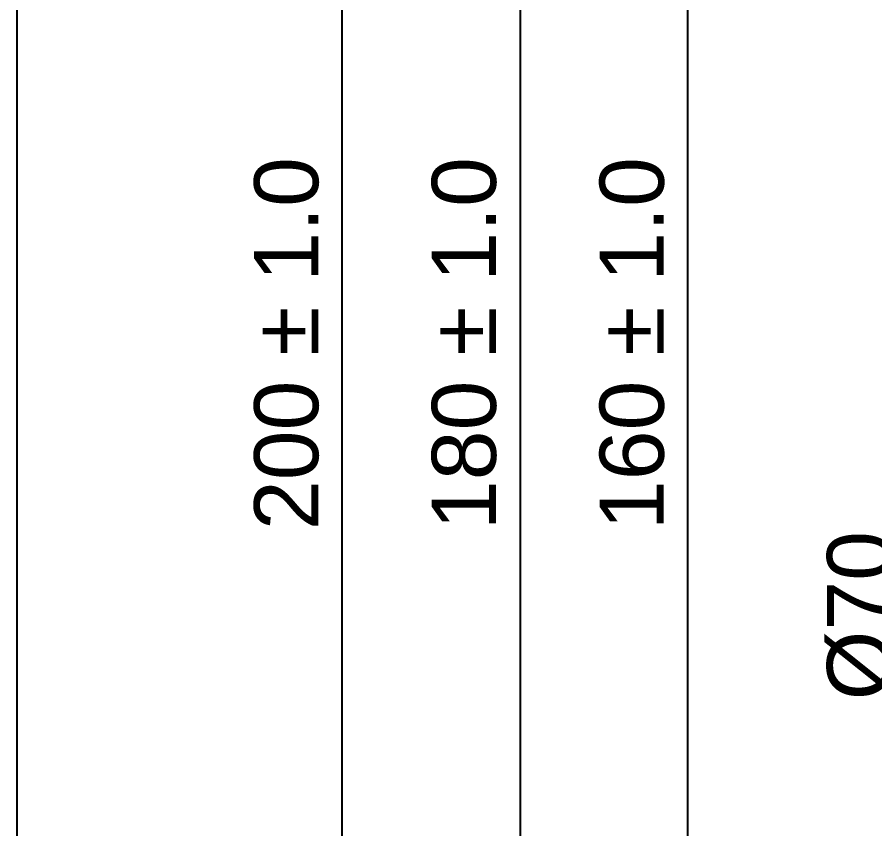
# Model space of a CAD drawing. Header units: millimetres. Extents: x 7820 to 8643, y -320 to 1669.
# Drawn here: x 7820.1 to 7913.7, y -203.7 to -115.1 of the extents above; entities that cross this region are included whole.
import ezdxf

# ---------------------------------------------------------------- set-up
doc = ezdxf.new("R2010")
doc.units = ezdxf.units.MM
doc.header["$MEASUREMENT"] = 0
doc.styles.get("Standard").update_dxf_attribs({"font": 'arial.ttf'})
doc.dimstyles.new('Vikas', dxfattribs={"dimtxt": 3, "dimasz": 3, "dimexe": 1, "dimexo": 3, "dimgap": 2.5, "dimtad": 3, "dimdec": 1, "dimdsep": 46, "dimtxsty": 'Standard', "dimcen": 0.09, "dimadec": 1, "dimazin": 2, "dimtfac": 1, "dimtdec": 1, "dimtofl": 0, "dimtmove": 0, "dimatfit": 1, "dimfxl": 0, "dimtolj": 1, "dimtzin": 0, "dimarcsym": 0})

# ---------------------------------------------------------------- blocks, each defined once
blk = doc.blocks.new('*D7')
at = {"color": 0, "lineweight": -2, "transparency": 16777216}
for p, q in [((7909.171, -60.715), (7873.965, -60.715)), ((7874.965, -67.715), (7874.965, -233.715)), ((7909.171, -240.715), (7873.965, -240.715))]:
    blk.add_line(p, q, dxfattribs=at)
at = {"color": 0, "transparency": 16777216}
for points in [[(7873.799, -67.715), (7876.132, -67.715), (7874.965, -60.715)], [(7873.799, -233.715), (7876.132, -233.715), (7874.965, -240.715)]]:
    blk.add_solid(points, dxfattribs=at)
at = {"layer": 'Defpoints', "color": 0, "transparency": 16777216}
for p in [(7912.171, -60.715), (7874.965, -240.715), (7912.171, -240.715)]:
    blk.add_point(p, dxfattribs=at)
at = {"color": 0, "transparency": 16777216, "insert": (7868.891, -150.715), "char_height": 7, "attachment_point": 5, "rotation": 90}
blk.add_mtext('\\A1;180 %%P 1.0', dxfattribs=at)
blk = doc.blocks.new('*D8')
at = {"color": 0, "lineweight": -2, "transparency": 16777216}
for p, q in [((7908.171, -73.715), (7892.281, -73.715)), ((7893.281, -220.715), (7893.281, -80.715)), ((7908.171, -227.715), (7892.281, -227.715))]:
    blk.add_line(p, q, dxfattribs=at)
at = {"color": 0, "transparency": 16777216}
for points in [[(7892.115, -80.715), (7894.448, -80.715), (7893.281, -73.715)], [(7892.115, -220.715), (7894.448, -220.715), (7893.281, -227.715)]]:
    blk.add_solid(points, dxfattribs=at)
at = {"layer": 'Defpoints', "color": 0, "transparency": 16777216}
for p in [(7893.281, -73.715), (7911.171, -73.715), (7911.171, -227.715)]:
    blk.add_point(p, dxfattribs=at)
at = {"color": 0, "transparency": 16777216, "insert": (7887.207, -150.715), "char_height": 7, "attachment_point": 5, "rotation": 90}
blk.add_mtext('\\A1;160 %%P 1.0', dxfattribs=at)
blk = doc.blocks.new('*D9')
at = {"color": 0, "lineweight": -2, "transparency": 16777216}
for p, q in [((7908.171, -47.715), (7854.574, -47.715)), ((7855.574, -246.715), (7855.574, -54.715)), ((7908.171, -253.715), (7854.574, -253.715))]:
    blk.add_line(p, q, dxfattribs=at)
at = {"color": 0, "transparency": 16777216}
for points in [[(7854.407, -54.715), (7856.74, -54.715), (7855.574, -47.715)], [(7854.407, -246.715), (7856.74, -246.715), (7855.574, -253.715)]]:
    blk.add_solid(points, dxfattribs=at)
at = {"layer": 'Defpoints', "color": 0, "transparency": 16777216}
for p in [(7855.574, -47.715), (7911.171, -47.715), (7911.171, -253.715)]:
    blk.add_point(p, dxfattribs=at)
at = {"color": 0, "transparency": 16777216, "insert": (7849.5, -150.715), "char_height": 7, "attachment_point": 5, "rotation": 90}
blk.add_mtext('\\A1;200 %%P 1.0', dxfattribs=at)
blk = doc.blocks.new('*D10')
at = {"color": 0, "lineweight": -2, "transparency": 16777216}
for p, q in [((7918.368, -198.715), (7918.368, -169.096)), ((7943.171, -205.715), (7917.368, -205.715)), ((7943.171, -275.715), (7917.368, -275.715)), ((7918.368, -282.715), (7918.368, -289.715))]:
    blk.add_line(p, q, dxfattribs=at)
at = {"color": 0, "transparency": 16777216}
for points in [[(7917.201, -198.715), (7919.535, -198.715), (7918.368, -205.715)], [(7917.201, -282.715), (7919.535, -282.715), (7918.368, -275.715)]]:
    blk.add_solid(points, dxfattribs=at)
at = {"layer": 'Defpoints', "color": 0, "transparency": 16777216}
for p in [(7946.171, -205.715), (7918.368, -275.715), (7946.171, -275.715)]:
    blk.add_point(p, dxfattribs=at)
at = {"color": 0, "transparency": 16777216, "insert": (7912.098, -180.406), "char_height": 7, "attachment_point": 5, "rotation": 90}
blk.add_mtext('\\A1;%%C70', dxfattribs=at)

msp = doc.modelspace()

# ---------------------------------------------------------------- linework, layer by layer
msp.add_lwpolyline([(7820.088, 1669.107), (8643.291, 1669.107), (8643.291, -319.844), (7820.088, -319.844)], close=True)

# ---------------------------------------------------------------- dimensions: what is measured, and where the dimension line sits
for base, p1, p2, text, picture, middle in [((7855.574, -47.715), (7911.171, -253.715), (7911.171, -47.715), '200 %%P 1.0', '*D9', (7849.5, -150.715)), ((7874.965, -240.715), (7912.171, -60.715), (7912.171, -240.715), '<> %%P 1.0', '*D7', (7868.891, -150.715)), ((7893.281, -73.715), (7911.171, -227.715), (7911.171, -73.715), '160 %%P 1.0', '*D8', (7887.207, -150.715))]:
    dim = msp.add_linear_dim(base=base, p1=p1, p2=p2, angle=90, text=text, dimstyle='Vikas', override={"dimtxt": 7, "dimasz": 7, "dimdec": 0})
    dim.commit()
    dim.dimension.update_dxf_attribs({"geometry": picture, "text_midpoint": middle})
dim = msp.add_linear_dim(base=(7918.368, -275.715), p1=(7946.171, -205.715), p2=(7946.171, -275.715), angle=90, text='%%C<>', dimstyle='Vikas', override={"dimtxt": 7, "dimasz": 7, "dimdec": 0})
dim.commit()
dim.dimension.update_dxf_attribs({"geometry": '*D10', "text_midpoint": (7918.368, -180.406), "dimtype": 160})

doc.saveas('drawing.dxf')
